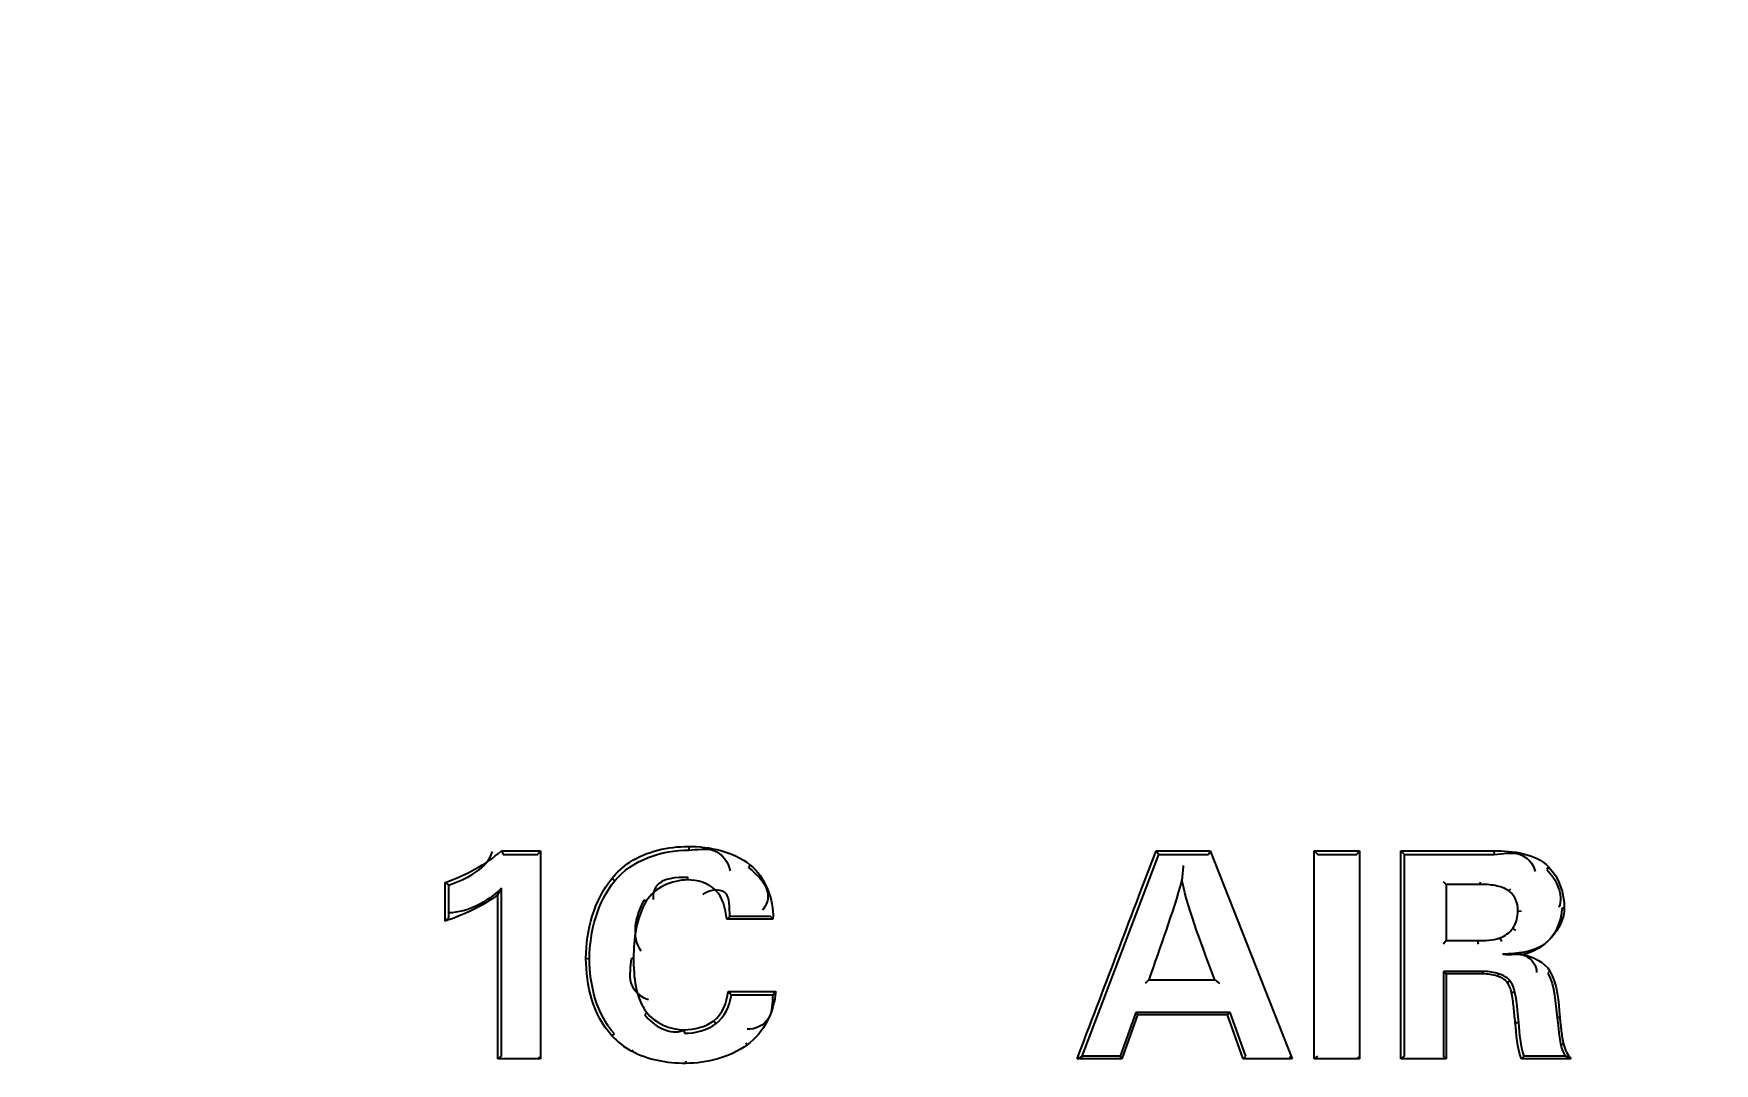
# Model space of a CAD drawing. Header units: millimetres. Extents: x 4086 to 8300, y 123 to 1549.
# Drawn here: x 6916.71 to 6922.77, y 484.91 to 488.62 of the extents above; entities that cross this region are included whole.
import ezdxf
from ezdxf import colors
from ezdxf.entities.mleader import LeaderData, LeaderLine
from ezdxf.math import Vec2, Vec3

# ---------------------------------------------------------------- set-up
doc = ezdxf.new("R2010")
doc.units = ezdxf.units.MM
doc.layers.add('外形图', color=7, linetype='Continuous')
doc.layers.add('多重引线', color=7, linetype='Continuous')
doc.styles.add('思源黑', font='SourceHanSansCN-Normal.ttf')

msp = doc.modelspace()

# ---------------------------------------------------------------- linework, layer by layer
at = {"layer": '外形图'}
for p, q in [((6919.0694, 485.6872), (6919.0715, 485.6743)), ((6918.3959, 485.6715), (6918.5359, 485.6715)), ((6918.3959, 485.6715), (6918.402, 485.6587)), ((6918.402, 485.6587), (6918.5269, 485.6587)), ((6918.5359, 485.6715), (6918.5269, 485.6587)), ((6918.5359, 485.6715), (6918.5358, 484.9215)), ((6919.291, 485.6213), (6919.286, 485.6109)), ((6920.4879, 484.9309), (6920.7642, 485.6587)), ((6920.7549, 485.6715), (6920.9497, 485.6715)), ((6920.755, 485.6715), (6920.7642, 485.6587)), ((6920.7642, 485.6587), (6920.944, 485.6587)), ((6920.9497, 485.6715), (6920.944, 485.6587)), ((6920.9498, 485.6715), (6921.2458, 484.9215)), ((6921.325, 485.6715), (6921.488, 485.6715)), ((6921.325, 484.9215), (6921.3251, 485.6715)), ((6921.3251, 485.6715), (6921.3377, 485.6587)), ((6921.3377, 485.6587), (6921.4787, 485.6587)), ((6921.488, 485.6715), (6921.4787, 485.6587)), ((6921.488, 485.6715), (6921.4879, 484.9215)), ((6921.6373, 484.9215), (6921.6374, 485.6715)), ((6921.6374, 485.6715), (6921.9721, 485.6715)), ((6921.6374, 485.6715), (6921.65, 485.6587)), ((6921.6499, 484.9309), (6921.65, 485.6587)), ((6921.65, 485.6587), (6921.9738, 485.6587)), ((6921.9721, 485.6715), (6921.9738, 485.6587)), ((6918.7936, 485.5719), (6918.804, 485.5631)), ((6919.0664, 485.5665), (6919.0683, 485.5756)), ((6922.1695, 485.6135), (6922.1633, 485.604)), ((6918.1927, 485.4177), (6918.1928, 485.5571)), ((6918.1928, 485.5571), (6918.2057, 485.5477)), ((6918.2057, 485.4314), (6918.2057, 485.5477)), ((6918.3828, 484.9215), (6918.3829, 485.5143)), ((6918.3957, 484.9309), (6918.3958, 485.5363)), ((6921.8003, 485.5503), (6921.791, 485.5594)), ((6921.922, 485.5503), (6921.8003, 485.5503)), ((6921.8003, 485.5503), (6921.8003, 485.3482)), ((6921.922, 485.5503), (6921.9236, 485.5594)), ((6922.0259, 485.5268), (6922.0339, 485.5339)), ((6918.9176, 485.4902), (6918.9102, 485.494)), ((6922.0588, 485.4553), (6922.0714, 485.4535)), ((6922.2259, 485.4657), (6922.2166, 485.4639)), ((6918.1927, 485.4177), (6918.2057, 485.4314)), ((6919.2074, 485.4255), (6919.2191, 485.4347)), ((6919.3742, 485.4255), (6919.2074, 485.4255)), ((6919.3654, 485.4347), (6919.2191, 485.4347)), ((6922.0401, 485.392), (6922.0506, 485.3837)), ((6921.8003, 485.3482), (6921.791, 485.3355)), ((6921.8003, 485.3482), (6921.9126, 485.3482)), ((6921.994, 485.3572), (6921.9993, 485.3451)), ((6918.7002, 485.284), (6918.7131, 485.2822)), ((6918.8716, 485.284), (6918.8625, 485.2822)), ((6920.7286, 485.2061), (6920.715, 485.1935)), ((6920.7286, 485.2061), (6920.9662, 485.2061)), ((6920.9662, 485.2061), (6920.9835, 485.1935)), ((6921.8003, 485.2276), (6921.791, 485.2368)), ((6921.791, 485.2368), (6921.791, 484.9309)), ((6921.9325, 485.2368), (6921.791, 485.2368)), ((6921.9308, 485.2276), (6921.8003, 485.2276)), ((6921.8003, 485.2276), (6921.8003, 484.9215)), ((6921.9308, 485.2276), (6921.9325, 485.2368)), ((6921.9846, 485.2196), (6921.9897, 485.2283)), ((6922.0195, 485.1977), (6922.0299, 485.2026)), ((6922.1741, 485.2379), (6922.1663, 485.2308)), ((6919.2126, 485.1644), (6919.3839, 485.1644)), ((6919.2241, 485.1518), (6919.3739, 485.1518)), ((6922.0358, 485.1617), (6922.0481, 485.1625)), ((6920.6815, 485.0891), (6920.6257, 484.9309)), ((6920.6875, 485.0798), (6920.6316, 484.9215)), ((6920.6875, 485.0798), (6920.6815, 485.0891)), ((6921.0213, 485.0891), (6920.6815, 485.0891)), ((6921.0119, 485.0797), (6920.6875, 485.0798)), ((6921.0119, 485.0797), (6921.0213, 485.0891)), ((6921.0683, 484.9215), (6921.0119, 485.0797)), ((6921.0777, 484.9309), (6921.0213, 485.0891)), ((6919.0533, 485.0265), (6919.0552, 485.0139)), ((6919.1609, 485.0589), (6919.1693, 485.0485)), ((6922.0492, 485.0531), (6922.0617, 485.0526)), ((6922.2097, 485.0724), (6922.2005, 485.0697)), ((6918.7927, 485.0061), (6918.8027, 485.0119)), ((6919.2815, 484.9722), (6919.2771, 484.9795)), ((6922.2228, 484.9748), (6922.2138, 484.9707)), ((6918.3828, 484.9215), (6918.3957, 484.9309)), ((6918.4848, 484.9215), (6918.3828, 484.9215)), ((6918.5359, 484.9215), (6918.4848, 484.9215)), ((6918.5358, 484.9215), (6918.5298, 484.9277)), ((6918.8653, 484.949), (6918.8701, 484.9543)), ((6919.0591, 484.9053), (6919.061, 484.9147)), ((6920.4702, 484.9215), (6920.4879, 484.9309)), ((6920.6316, 484.9215), (6920.4702, 484.9215)), ((6920.6257, 484.9309), (6920.4879, 484.9309)), ((6920.6316, 484.9215), (6920.6257, 484.9309)), ((6921.0683, 484.9215), (6921.0777, 484.9309)), ((6921.1274, 484.9215), (6921.0683, 484.9215)), ((6921.2458, 484.9215), (6921.1274, 484.9215)), ((6921.2458, 484.9215), (6921.2361, 484.9277)), ((6921.325, 484.9215), (6921.3376, 484.9309)), ((6921.4879, 484.9215), (6921.325, 484.9215)), ((6921.4879, 484.9215), (6921.4817, 484.9278)), ((6921.6373, 484.9215), (6921.6499, 484.9309)), ((6921.8003, 484.9215), (6921.6373, 484.9215)), ((6921.8003, 484.9215), (6921.791, 484.9309)), ((6922.2494, 484.9215), (6922.0719, 484.9215)), ((6922.231, 484.9309), (6922.0811, 484.9309))]:
    msp.add_line(p, q, dxfattribs=at)
for points in [[(6921.9897, 485.2283), (6921.9773, 485.2318), (6921.9638, 485.2345), (6921.9489, 485.2362), (6921.9325, 485.2368)], [(6922.0299, 485.2026), (6922.0258, 485.2074), (6922.0208, 485.2121), (6922.0149, 485.2165), (6922.0078, 485.2207), (6921.9995, 485.2247), (6921.9897, 485.2283)], [(6922.0481, 485.1625), (6922.0457, 485.1715), (6922.0426, 485.1801), (6922.0389, 485.1882), (6922.0346, 485.1957), (6922.0299, 485.2026)], [(6922.0617, 485.0526), (6922.0584, 485.0844), (6922.0556, 485.1133), (6922.0524, 485.1393), (6922.0481, 485.1625)], [(6922.2005, 485.0697), (6922.2035, 485.0413), (6922.2064, 485.0154), (6922.2097, 484.9918), (6922.2138, 484.9707)], [(6922.2138, 484.9707), (6922.2163, 484.9617), (6922.2199, 484.9521), (6922.2248, 484.9419), (6922.231, 484.9309)]]:
    msp.add_lwpolyline(points, dxfattribs=at)
for centre, radius, start, end in [((6923.6127, 485.3583), 2.7724, 174.61842, 175.69309), ((6917.9319, 485.793), 0.5302, 328.28986, 331.05071), ((6918.9165, 484.9965), 0.6273, 43.14833, 44.30501), ((6918.5624, 484.5604), 0.8875, 41.78618, 42.88676), ((6918.762, 485.6499), 0.789, 320.85101, 322.02132), ((6919.0043, 485.2003), 0.2872, 222.53252, 241.04571), ((6922.4404, 484.5689), 0.51, 134.79118, 136.26774)]:
    msp.add_arc(centre, radius, start, end, dxfattribs=at)
for points, knots in [([(6918.7936, 485.5719), (6918.8118, 485.5943), (6918.8885, 485.6641), (6918.9963, 485.687), (6919.0694, 485.6872)], [0, 0, 0, 0, 0.283356, 1, 1, 1, 1]), ([(6919.0715, 485.6743), (6919.1013, 485.6744), (6919.1667, 485.6921), (6919.2141, 485.6304), (6919.2193, 485.5997)], [0, 0, 0, 0, 0.489749, 1, 1, 1, 1]), ([(6921.9738, 485.6587), (6922.0035, 485.6587), (6922.0636, 485.6783), (6922.116, 485.625), (6922.1205, 485.5971)], [0, 0, 0, 0, 0.512628, 1, 1, 1, 1]), ([(6919.0683, 485.5756), (6919.0279, 485.5756), (6918.9517, 485.5742), (6918.9411, 485.5118), (6918.9423, 485.4965)], [0, 0, 0, 0, 0.724197, 1, 1, 1, 1]), ([(6919.2074, 485.4255), (6919.204, 485.4631), (6919.1828, 485.5436), (6919.1017, 485.5665), (6919.0664, 485.5665)], [0, 0, 0, 0, 0.516175, 1, 1, 1, 1]), ([(6919.286, 485.6109), (6919.3195, 485.5842), (6919.3751, 485.5298), (6919.3467, 485.4706), (6919.3365, 485.4576)], [0, 0, 0, 0, 0.722013, 1, 1, 1, 1]), ([(6919.2191, 485.4347), (6919.2156, 485.4639), (6919.2266, 485.5414), (6919.1414, 485.5307), (6919.1211, 485.5134)], [0, 0, 0, 0, 0.524949, 1, 1, 1, 1]), ([(6922.0259, 485.5268), (6922.0117, 485.537), (6921.9762, 485.5486), (6921.9404, 485.5503), (6921.922, 485.5503)], [0, 0, 0, 0, 0.487077, 1, 1, 1, 1]), ([(6922.0588, 485.4553), (6922.0588, 485.4695), (6922.054, 485.4971), (6922.0363, 485.5194), (6922.0259, 485.5268)], [0, 0, 0, 0, 0.525836, 1, 1, 1, 1]), ([(6922.2166, 485.4639), (6922.2166, 485.4158), (6922.1659, 485.3066), (6922.056, 485.3023), (6922.0055, 485.2988)], [0, 0, 0, 0, 0.487085, 1, 1, 1, 1]), ([(6922.0401, 485.392), (6922.047, 485.4013), (6922.0562, 485.4223), (6922.0588, 485.4446), (6922.0588, 485.4553)], [0, 0, 0, 0, 0.521364, 1, 1, 1, 1]), ([(6921.994, 485.3572), (6922.0035, 485.3605), (6922.0207, 485.3703), (6922.0345, 485.3844), (6922.0401, 485.392)], [0, 0, 0, 0, 0.514343, 1, 1, 1, 1]), ([(6921.9126, 485.3482), (6921.9263, 485.3482), (6921.9537, 485.3482), (6921.9811, 485.3527), (6921.994, 485.3572)], [0, 0, 0, 0, 0.500068, 1, 1, 1, 1]), ([(6921.9126, 485.3482), (6921.9128, 485.3461), (6921.9138, 485.3418), (6921.9149, 485.3377), (6921.9153, 485.3355)], [0, 0, 0, 0, 0.498337, 1, 1, 1, 1]), ([(6918.8625, 485.2822), (6918.8625, 485.2535), (6918.8437, 485.1929), (6918.8971, 485.1425), (6918.9255, 485.1356)], [0, 0, 0, 0, 0.495416, 1, 1, 1, 1]), ([(6922.0781, 485.2981), (6922.0682, 485.298), (6922.0433, 485.2982), (6922.0184, 485.2986), (6922.0034, 485.2989)], [0, 0, 0, 0, 0.399624, 1, 1, 1, 1]), ([(6922.0055, 485.2988), (6922.032, 485.2952), (6922.0865, 485.3119), (6922.1272, 485.2571), (6922.1258, 485.2332)], [0, 0, 0, 0, 0.527793, 1, 1, 1, 1]), ([(6921.9846, 485.2196), (6921.9762, 485.2224), (6921.9584, 485.2264), (6921.9401, 485.2276), (6921.9308, 485.2276)], [0, 0, 0, 0, 0.488173, 1, 1, 1, 1]), ([(6922.0195, 485.1977), (6922.0155, 485.203), (6922.0044, 485.212), (6921.9915, 485.2174), (6921.9846, 485.2196)], [0, 0, 0, 0, 0.479553, 1, 1, 1, 1]), ([(6922.0358, 485.1617), (6922.0344, 485.168), (6922.0303, 485.1806), (6922.0236, 485.1922), (6922.0195, 485.1977)], [0, 0, 0, 0, 0.481671, 1, 1, 1, 1]), ([(6919.3739, 485.1518), (6919.3709, 485.1232), (6919.3751, 485.0597), (6919.3094, 485.0262), (6919.2809, 485.0284)], [0, 0, 0, 0, 0.501286, 1, 1, 1, 1]), ([(6922.0492, 485.0531), (6922.0473, 485.0712), (6922.0438, 485.1075), (6922.0398, 485.1439), (6922.0358, 485.1617)], [0, 0, 0, 0, 0.498645, 1, 1, 1, 1]), ([(6918.9184, 485.0896), (6918.9173, 485.0882), (6918.9154, 485.085), (6918.9135, 485.0819), (6918.9122, 485.0805)], [0, 0, 0, 0, 0.501887, 1, 1, 1, 1]), ([(6922.2097, 485.0724), (6922.2114, 485.0557), (6922.2148, 485.0231), (6922.2192, 484.9904), (6922.2228, 484.9748)], [0, 0, 0, 0, 0.511064, 1, 1, 1, 1]), ([(6922.2228, 484.9748), (6922.2252, 484.9646), (6922.2333, 484.946), (6922.2442, 484.9294), (6922.2494, 484.9215)], [0, 0, 0, 0, 0.525048, 1, 1, 1, 1]), ([(6922.2494, 484.9215), (6922.2463, 484.923), (6922.2402, 484.9261), (6922.2341, 484.9293), (6922.231, 484.9309)], [0, 0, 0, 0, 0.505719, 1, 1, 1, 1])]:
    msp.add_open_spline(points, degree=3, knots=knots, dxfattribs=at)
for points in [[(6919.0694, 485.6872), (6919.1464, 485.6873), (6919.2308, 485.6695), (6919.291, 485.6213)], [(6918.1927, 485.5571), (6918.2658, 485.5837), (6918.3378, 485.6199), (6918.3959, 485.6715)], [(6918.2057, 485.5477), (6918.2677, 485.5708), (6918.3458, 485.6051), (6918.3628, 485.669)], [(6918.804, 485.5631), (6918.8649, 485.638), (6918.9749, 485.6742), (6919.0715, 485.6743)], [(6919.291, 485.6213), (6919.3463, 485.577), (6919.3774, 485.4964), (6919.3742, 485.4255)], [(6920.4702, 484.9215), (6920.5651, 485.1715), (6920.6601, 485.4215), (6920.755, 485.6715)], [(6921.9721, 485.6715), (6922.0407, 485.6715), (6922.1217, 485.6627), (6922.1695, 485.6135)], [(6918.7002, 485.284), (6918.7002, 485.3848), (6918.7299, 485.4936), (6918.7936, 485.5719)], [(6918.7131, 485.2822), (6918.7131, 485.3806), (6918.7419, 485.4868), (6918.804, 485.5631)], [(6919.0664, 485.5665), (6919.0106, 485.5665), (6918.9465, 485.5379), (6918.9176, 485.4902)], [(6920.8482, 485.5665), (6920.8137, 485.4447), (6920.7698, 485.3258), (6920.7286, 485.2061)], [(6920.9662, 485.2061), (6920.9236, 485.3252), (6920.874, 485.4428), (6920.8482, 485.5665)], [(6922.1633, 485.604), (6922.1964, 485.5701), (6922.2256, 485.5118), (6922.2063, 485.4685)], [(6922.1695, 485.6135), (6922.2063, 485.5757), (6922.2259, 485.5185), (6922.2259, 485.4657)], [(6918.3829, 485.5143), (6918.3274, 485.4699), (6918.2598, 485.4414), (6918.1927, 485.4177)], [(6918.3958, 485.5363), (6918.3446, 485.4885), (6918.2754, 485.4489), (6918.2054, 485.4476)], [(6918.9102, 485.494), (6918.8786, 485.4418), (6918.86, 485.3587), (6918.8984, 485.3112)], [(6918.9176, 485.4902), (6918.8812, 485.4299), (6918.8716, 485.3544), (6918.8716, 485.284)], [(6922.2259, 485.4657), (6922.2259, 485.3912), (6922.1513, 485.3121), (6922.0781, 485.2981)], [(6918.7927, 485.0061), (6918.7267, 485.078), (6918.7003, 485.1864), (6918.7002, 485.284)], [(6918.8027, 485.0119), (6918.7385, 485.0818), (6918.7131, 485.1873), (6918.7131, 485.2822)], [(6918.8716, 485.284), (6918.8716, 485.2173), (6918.8786, 485.143), (6918.9184, 485.0896)], [(6922.0781, 485.2981), (6922.1147, 485.2885), (6922.1554, 485.2707), (6922.1741, 485.2379)], [(6922.1663, 485.2308), (6922.1935, 485.1832), (6922.1925, 485.124), (6922.2002, 485.0697)], [(6922.1741, 485.2379), (6922.2021, 485.1889), (6922.2041, 485.1286), (6922.2097, 485.0724)], [(6919.1609, 485.0589), (6919.1922, 485.0824), (6919.2084, 485.1254), (6919.2126, 485.1644)], [(6919.1693, 485.0485), (6919.2005, 485.0719), (6919.2182, 485.1133), (6919.2241, 485.1518)], [(6919.3839, 485.1644), (6919.3789, 485.0919), (6919.3405, 485.0144), (6919.2815, 484.9722)], [(6918.9122, 485.0805), (6918.9422, 485.0409), (6919.0052, 485.0036), (6919.0504, 485.0244)], [(6918.9184, 485.0896), (6918.9481, 485.0498), (6919.0037, 485.0265), (6919.0533, 485.0265)], [(6919.0533, 485.0265), (6919.0908, 485.0265), (6919.1309, 485.0364), (6919.1609, 485.0589)], [(6919.0552, 485.0139), (6919.095, 485.0139), (6919.1375, 485.0246), (6919.1693, 485.0485)], [(6922.0719, 484.9215), (6922.055, 484.9627), (6922.0538, 485.0088), (6922.0492, 485.0531)], [(6922.0811, 484.9309), (6922.0677, 484.9697), (6922.066, 485.0117), (6922.0617, 485.0526)], [(6919.2815, 484.9722), (6919.2186, 484.927), (6919.1365, 484.9053), (6919.0591, 484.9053)], [(6919.0591, 484.9053), (6918.9928, 484.9053), (6918.9232, 484.9169), (6918.8653, 484.949)]]:
    msp.add_open_spline(points, degree=3, dxfattribs=at)

# ---------------------------------------------------------------- leaders
at = {"layer": '多重引线'}
ml = msp.add_multileader_mtext('Standard', dxfattribs=at)
ml.set_content('\\pxqc;{\\C256;4}×{\\C256;M5\\A1; \\fSource Han Sans CN Normal|b0|i0|c0|p34;\\C7;depth \\fSource Han Sans CN Normal|b0|i0|c134|p34;\\C256;6}', style='思源黑')
ml.set_leader_properties()
ml.build(insert=Vec2(0, 0))
ml.multileader.update_dxf_attribs({"text_left_attachment_type": 5, "text_right_attachment_type": 5, "dogleg_length": 10, "arrow_head_size": 7.5})
ctx = ml.context
ctx.base_point, ctx.char_height, ctx.arrow_head_size, ctx.landing_gap_size, ctx.plane_origin = Vec3(6867.1804, 527.3764), 7, 7.5, 2.5, Vec3(6971.0105, 386.789)
ctx.left_attachment, ctx.right_attachment, ctx.text_align_type = 5, 5, 1
notes = []
notes.append((ctx, [(1, (1, 1, 0), (6945.1421, 527.3764), (-1, 0), 10, [(1, [(6963.764, 484.9763)], 0, [])])]))
ctx.mtext.insert, ctx.mtext.alignment, ctx.mtext.flow_direction = Vec3(6901.1613, 537.207), 2, 5
for ctx, leaders in notes:
    for number, flags, end, landing, length, lines in leaders:
        leader = LeaderData()
        leader.index, (leader.has_last_leader_line, leader.has_dogleg_vector, leader.attachment_direction) = number, flags
        leader.last_leader_point, leader.dogleg_vector, leader.dogleg_length = Vec3(end), Vec3(landing), length
        for number, points, colour, breaks in lines:
            line = LeaderLine()
            line.index, line.vertices, line.color, line.breaks = number, Vec3.list(points), colors.encode_raw_color(colour), breaks
            leader.lines.append(line)
        ctx.leaders.append(leader)

doc.saveas('drawing.dxf')
